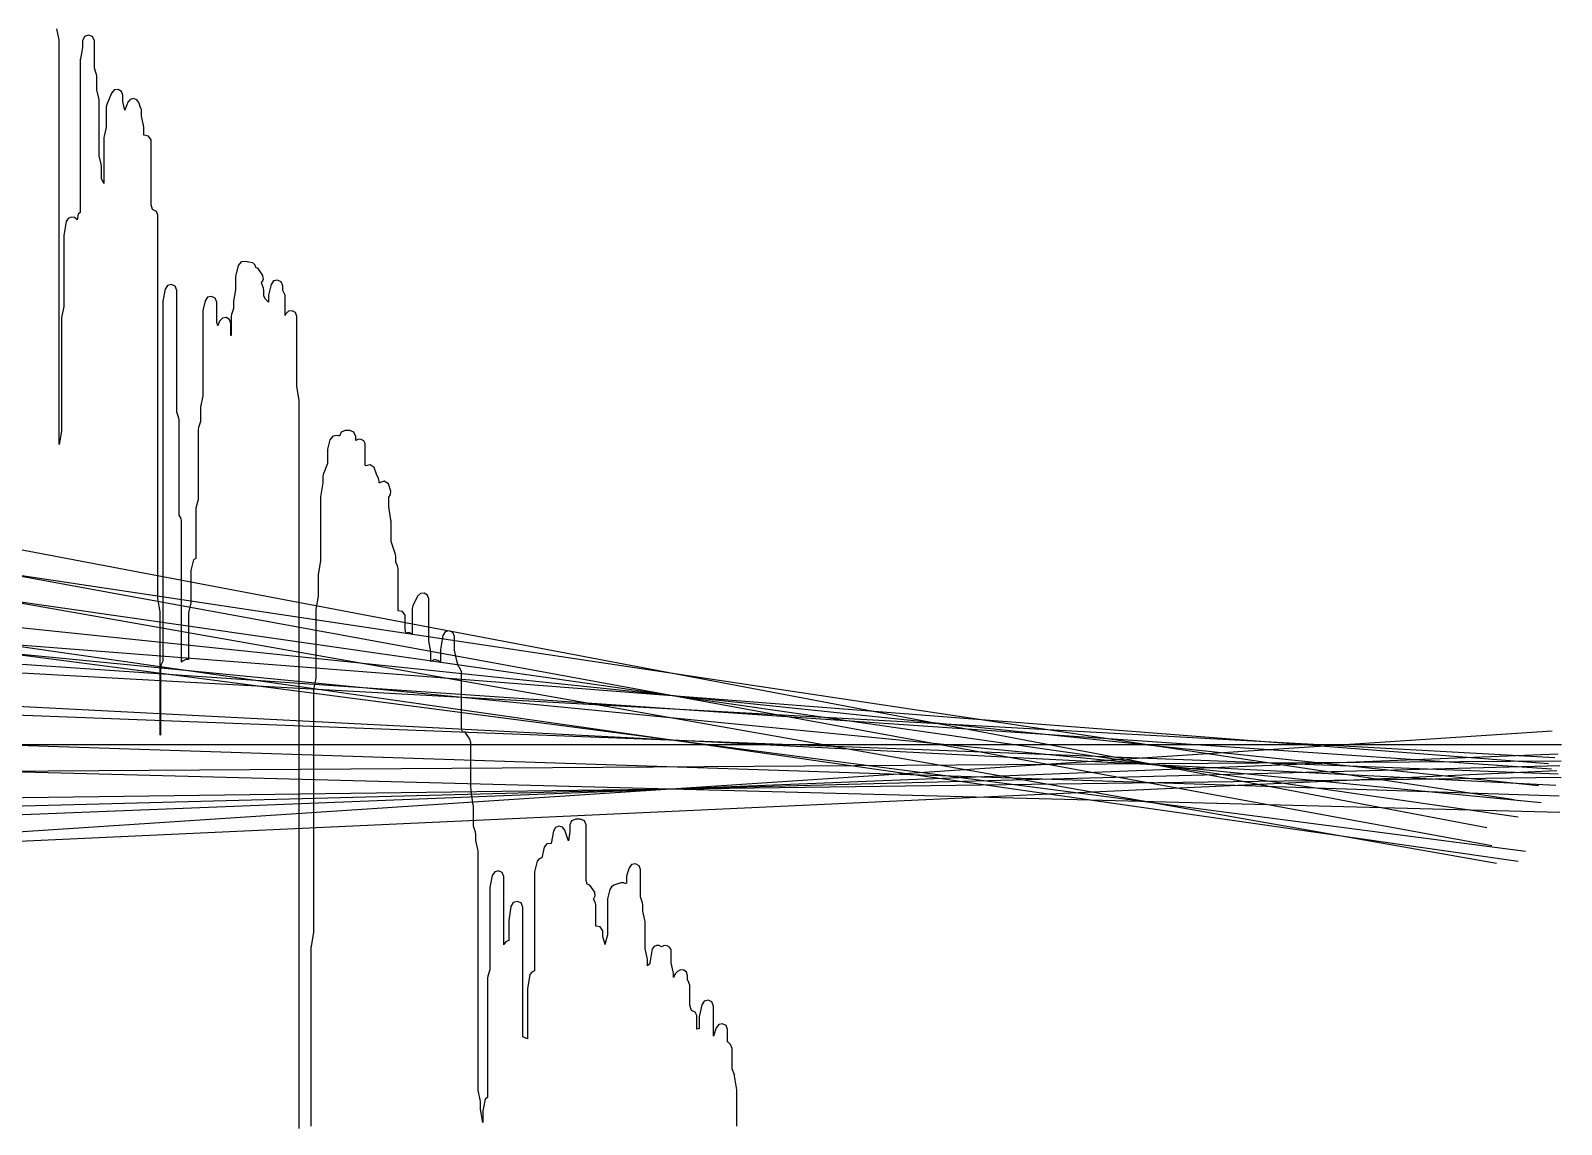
# Model space of a CAD drawing. Extents: x -85 to 1067, y -372 to 325.
# Drawn here: x 328.4 to 512, y -1.8 to 129.3 of the extents above; entities that cross this region are included whole.
import ezdxf

# ---------------------------------------------------------------- set-up
doc = ezdxf.new("R2010")
doc.units = 0

msp = doc.modelspace()

# ---------------------------------------------------------------- linework, layer by layer
at = {"layer": 'Layer 1'}
for p, q in [((0, 129.045), (503.049, 33.7311)), ((331.837889, 128.179244), (331.565714, 129.507334)), ((334.872186, 128.567694), (334.65148, 128.038)), ((335.35774, 128.744259), (334.872186, 128.567694)), ((335.843294, 128.567694), (335.35774, 128.744259)), ((336.064, 128.038), (335.843294, 128.567694)), ((331.852, 128.038), (331.837889, 128.179244)), ((331.852, 126.904), (331.852, 128.038)), ((331.852, 125.485), (331.852, 126.904)), ((334.652, 127.256), (334.383268, 125.90379)), ((334.65148, 128.038), (334.652, 127.256)), ((336.064, 127.187), (336.064, 128.038)), ((336.064, 126.337), (336.064, 127.187)), ((331.852, 124.088), (331.852, 125.485)), ((334.369157, 125.767714), (334.369, 124.654)), ((334.383268, 125.90379), (334.369157, 125.767714)), ((336.063859, 124.770081), (336.064, 125.485)), ((336.064, 125.485), (336.064, 126.337)), ((0, 123.711), (503.645, 31.5975)), ((331.852, 122.382), (331.852, 124.088)), ((334.369, 124.654), (334.369, 123.802)), ((334.369, 123.802), (334.369, 122.953)), ((336.311847, 124.025938), (336.063859, 124.770081)), ((336.348, 123.802), (336.311847, 124.025938)), ((336.348, 122.953), (336.348, 123.802)), ((331.852, 120.703), (331.852, 122.382)), ((334.369, 122.953), (334.369, 122.1)), ((334.369, 122.1), (334.369, 120.989)), ((336.348056, 122.189623), (336.348, 122.953)), ((336.61168, 121.162973), (336.348056, 122.189623)), ((338.1136, 121.796275), (337.545177, 120.402725)), ((338.449201, 122.162713), (338.1136, 121.796275)), ((338.900673, 122.218485), (338.449201, 122.162713)), ((339.297959, 121.996834), (338.900673, 122.218485)), ((339.471, 121.531), (339.297959, 121.996834)), ((339.471187, 120.783973), (339.471, 121.531)), ((331.852, 118.717), (331.852, 120.703)), ((334.369, 120.989), (334.369, 119.852)), ((334.369, 119.852), (334.369, 118.999)), ((336.632, 120.989), (336.61168, 121.162973)), ((336.632, 120.136), (336.632, 120.989)), ((336.632, 119.284), (336.632, 120.136)), ((337.493164, 120.135732), (337.493, 119.284)), ((337.545177, 120.402725), (337.493164, 120.135732)), ((339.705431, 119.757323), (339.471187, 120.783973)), ((340.075734, 120.680618), (339.705431, 119.757323)), ((340.356192, 121.020016), (340.075734, 120.680618)), ((340.751327, 121.124513), (340.356192, 121.020016)), ((341.139839, 120.997582), (340.751327, 121.124513)), ((341.400424, 120.642696), (341.139839, 120.997582)), ((341.636333, 119.934728), (341.400424, 120.642696)), ((341.721, 119.852), (341.636333, 119.934728)), ((341.720714, 119.068293), (341.721, 119.566)), ((341.721, 119.566), (341.721, 119.852)), ((0, 118.378), (504.223, 29.4752)), ((331.852, 117.034), (331.852, 118.717)), ((334.369, 118.999), (334.369, 117.864)), ((334.369, 117.864), (334.369, 116.753)), ((336.632, 118.433), (336.632, 119.284)), ((336.632, 117.58), (336.632, 118.433)), ((336.632, 116.753), (336.632, 117.58)), ((337.493, 117.668), (337.229376, 116.64308)), ((337.493, 119.284), (337.493, 118.433)), ((337.493, 118.433), (337.493, 117.668)), ((341.992889, 117.717803), (341.720714, 119.068293)), ((342.007, 117.58), (341.992889, 117.717803)), ((342.007, 116.753), (342.007, 117.58)), ((331.852, 114.764), (331.852, 117.034)), ((334.369, 116.753), (334.369, 115.615)), ((336.632, 115.9), (336.632, 116.753)), ((336.632, 115.048), (336.632, 115.9)), ((337.207363, 116.467377), (337.207, 115.614)), ((337.229376, 116.64308), (337.207363, 116.467377)), ((342.007101, 116.723881), (342.007, 116.753)), ((342.546226, 116.632272), (342.007101, 116.723881)), ((342.858, 116.183), (342.546226, 116.632272)), ((342.858, 115.334), (342.858, 116.183)), ((331.852, 112.798), (331.852, 114.764)), ((334.369, 115.615), (334.369, 114.481)), ((334.369, 114.481), (334.369, 113.628)), ((336.632919, 114.284614), (336.632, 115.048)), ((336.892987, 113.256254), (336.632919, 114.284614)), ((337.207, 115.614), (337.207, 114.764)), ((337.207, 114.764), (337.207, 113.914)), ((337.207, 113.914), (337.207, 113.084)), ((342.858, 114.481), (342.858, 115.334)), ((342.858, 113.628), (342.858, 114.481)), ((0, 113.045), (506.334, 37.0952)), ((331.852, 110.53), (331.852, 112.798)), ((334.369, 113.628), (334.369, 112.516)), ((334.369, 112.516), (334.369, 111.665)), ((336.915, 113.084), (336.892987, 113.256254)), ((336.914195, 111.545948), (336.915, 112.231)), ((336.915, 112.231), (336.915, 113.084)), ((337.207, 113.084), (337.207, 112.231)), ((337.207, 112.231), (337.207, 111.379)), ((342.858, 112.798), (342.858, 113.628)), ((342.858, 111.949), (342.858, 112.798)), ((331.852, 108.28), (331.852, 110.53)), ((334.369, 111.665), (334.369, 110.53)), ((334.369, 110.53), (334.369, 109.699)), ((337.207, 110.962), (336.914195, 111.545948)), ((337.207, 111.379), (337.207, 110.962)), ((342.858, 111.096), (342.858, 111.949)), ((342.858, 109.959), (342.858, 111.096)), ((334.369, 109.699), (334.369, 108.847)), ((334.369, 108.847), (334.369, 107.996)), ((342.857425, 108.393128), (342.858, 109.132)), ((343.045187, 107.829852), (342.857425, 108.393128)), ((342.858, 109.132), (342.858, 109.959)), ((0, 107.711), (506.814, 35.0237)), ((331.852, 105.748), (331.852, 108.28)), ((332.926331, 106.758415), (332.698163, 106.409351)), ((333.284354, 106.911531), (332.926331, 106.758415)), ((333.669667, 106.855329), (333.284354, 106.911531)), ((333.979703, 106.576435), (333.669667, 106.855329)), ((334.124426, 107.28613), (333.979703, 106.576435)), ((334.369, 107.467), (334.124426, 107.28613)), ((334.369, 107.996), (334.369, 107.467)), ((343.495493, 107.609674), (343.045187, 107.829852)), ((343.686, 107.146), (343.495493, 107.609674)), ((343.686, 106.294), (343.686, 107.146)), ((331.852, 103.191), (331.852, 105.748)), ((332.415687, 104.728131), (332.405245, 104.611)), ((332.698163, 106.409351), (332.415687, 104.728131)), ((343.686, 105.181), (343.686, 106.294)), ((343.686, 103.761), (343.686, 105.181)), ((331.852, 100.659), (331.852, 103.191)), ((332.405245, 104.611), (332.405, 103.762)), ((332.405, 103.762), (332.405, 102.909)), ((332.405, 102.909), (332.405, 102.058)), ((343.686, 102.34), (343.686, 103.761)), ((0, 102.378), (506.814, 29.6897)), ((332.405, 102.058), (332.405, 101.228)), ((332.405, 101.228), (332.405, 100.379)), ((343.686, 101.512), (343.686, 102.34)), ((343.686, 100.659), (343.686, 101.512)), ((353.303194, 101.115798), (353.017275, 99.978918)), ((353.648369, 101.562974), (353.303194, 101.115798)), ((354.210989, 101.613623), (353.648369, 101.562974)), ((354.545168, 101.503379), (354.210989, 101.613623)), ((355.055087, 101.444818), (354.545168, 101.503379)), ((355.339256, 101.158873), (355.055087, 101.444818)), ((355.442634, 100.866039), (355.339256, 101.158873)), ((331.852, 98.1289), (331.852, 100.659)), ((332.405, 100.379), (332.405, 99.5259)), ((332.405, 99.5259), (332.405, 98.6732)), ((343.686, 99.8082), (343.686, 100.659)), ((343.686, 98.9556), (343.686, 99.8082)), ((353.017275, 99.978918), (352.996955, 99.808383)), ((352.996955, 99.808383), (352.997, 98.9557)), ((355.713116, 100.769578), (355.442634, 100.866039)), ((356.279761, 99.916912), (355.713116, 100.769578)), ((356.090334, 99.028074), (356.347195, 99.437938)), ((356.347195, 99.437938), (356.279761, 99.916912)), ((357.561319, 99.280343), (357.25789, 98.848903)), ((358.030859, 99.377592), (357.561319, 99.280343)), ((358.461442, 99.16657), (358.030859, 99.377592)), ((358.648, 98.6732), (358.461442, 99.16657)), ((331.852, 95.5726), (331.852, 98.1289)), ((332.405, 98.6732), (332.405, 97.8429)), ((332.405, 97.8429), (332.405, 96.9937)), ((343.686, 97.8428), (343.686, 98.9556)), ((343.686, 96.9936), (343.686, 97.8428)), ((344.562, 98.266503), (344.279524, 96.847113)), ((344.851305, 98.715102), (344.562, 98.266503)), ((345.322645, 98.827653), (344.851305, 98.715102)), ((345.762912, 98.625178), (345.322645, 98.827653)), ((345.959, 98.1287), (345.762912, 98.625178)), ((345.959, 97.276), (345.959, 98.1287)), ((349.641327, 97.305212), (349.34453, 96.866049)), ((350.111548, 97.40985), (349.641327, 97.305212)), ((350.546626, 97.203401), (350.111548, 97.40985)), ((352.997, 98.1926), (352.748899, 96.83523)), ((352.997, 98.9557), (352.997, 98.1926)), ((356.346958, 98.394175), (356.090334, 99.028074)), ((356.399, 98.1289), (356.346958, 98.394175)), ((356.399014, 97.443289), (356.399, 98.1289)), ((356.576447, 97.088446), (356.399014, 97.443289)), ((356.973721, 97.736133), (356.951708, 97.560433)), ((356.951708, 97.560433), (356.952, 96.7181)), ((357.25789, 98.848903), (356.973721, 97.736133)), ((358.648189, 98.135804), (358.648, 98.6732)), ((358.722272, 98.060044), (358.648189, 98.135804)), ((358.929, 97.5605), (358.722272, 98.060044)), ((358.929, 96.7095), (358.929, 97.5605)), ((0, 97.0448), (507.709, 30.9089)), ((331.852, 93.0404), (331.852, 95.5726)), ((332.405, 96.2117), (332.134575, 94.86122)), ((332.405, 96.9937), (332.405, 96.2117)), ((343.686, 95.8567), (343.686, 96.9936)), ((343.686, 95.004), (343.686, 95.8567)), ((344.265413, 96.70931), (344.265, 95.5724)), ((344.265, 95.5724), (344.265, 94.4373)), ((344.279524, 96.847113), (344.265413, 96.70931)), ((345.959, 96.1409), (345.959, 97.276)), ((345.959, 95.2899), (345.959, 96.1409)), ((349.067501, 95.57241), (349.067, 94.7215)), ((349.086128, 95.729159), (349.067501, 95.57241)), ((349.34453, 96.866049), (349.086128, 95.729159)), ((350.738, 96.7093), (350.546626, 97.203401)), ((350.738, 95.8567), (350.738, 96.7093)), ((350.738, 95.004), (350.738, 95.8567)), ((352.736, 95.9722), (352.487927, 95.228054)), ((352.736481, 96.70948), (352.736, 95.9722)), ((352.748899, 96.83523), (352.736481, 96.70948)), ((356.952, 96.7181), (356.576447, 97.088446)), ((358.929, 95.8569), (358.929, 96.7095)), ((358.929, 95.1231), (358.929, 95.8569)), ((359.328644, 95.637749), (358.9926, 95.27109)), ((359.78056, 95.693112), (359.328644, 95.637749)), ((360.177847, 95.470716), (359.78056, 95.693112)), ((360.35, 95.0041), (360.177847, 95.470716)), ((332.134575, 94.86122), (332.120464, 94.721687)), ((332.120464, 94.721687), (332.121, 93.8931)), ((332.121, 93.8931), (332.121, 93.0404)), ((343.686, 93.893), (343.686, 95.004)), ((343.686, 93.0403), (343.686, 93.893)), ((344.265, 94.4373), (344.265, 93.0403)), ((345.959, 94.1772), (345.959, 95.2899)), ((345.959, 93.0403), (345.959, 94.1772)), ((349.067, 94.7215), (349.067, 93.8929)), ((349.067, 93.8929), (349.067, 93.0403)), ((350.737677, 94.292612), (350.738, 95.004)), ((350.868656, 93.905031), (350.737677, 94.292612)), ((351.08227, 94.439026), (350.868656, 93.905031)), ((351.416625, 94.811528), (351.08227, 94.439026)), ((351.870849, 94.869755), (351.416625, 94.811528)), ((352.270966, 94.647161), (351.870849, 94.869755)), ((352.443, 94.1772), (352.270966, 94.647161)), ((352.443, 93.3245), (352.443, 94.1772)), ((352.487927, 95.228054), (352.451774, 95.004128)), ((352.451774, 95.004128), (352.452, 94.1773)), ((352.452, 94.1773), (352.452, 93.3247)), ((358.9291, 95.119509), (358.929, 95.1231)), ((358.9926, 95.27109), (358.9291, 95.119509)), ((360.35, 94.1773), (360.35, 95.0041)), ((360.35, 93.3246), (360.35, 94.1773)), ((331.852, 90.2241), (331.852, 93.0404)), ((332.121, 93.0404), (332.121, 92.1878)), ((332.121, 92.1878), (332.121, 91.3385)), ((343.686, 91.9051), (343.686, 93.0403)), ((343.686, 90.7683), (343.686, 91.9051)), ((344.265, 93.0403), (344.265, 92.1876)), ((344.265, 92.1876), (344.265, 91.3384)), ((345.959, 91.6209), (345.959, 93.0403)), ((349.067, 93.0403), (349.067, 92.1876)), ((349.067, 92.1876), (349.067, 91.3384)), ((352.443251, 92.730244), (352.443, 93.3245)), ((352.452, 92.7373), (352.443251, 92.730244)), ((352.452, 93.3247), (352.452, 92.7373)), ((360.35, 92.4737), (360.35, 93.3246)), ((360.35, 91.621), (360.35, 92.4737)), ((0, 91.7117), (509.255, 38.7744)), ((331.852, 87.3853), (331.852, 90.2241)), ((332.121, 91.3385), (332.121, 90.5083)), ((332.121, 90.5083), (332.121, 89.6556)), ((343.686, 89.6555), (343.686, 90.7683)), ((344.265, 91.3384), (344.265, 90.5081)), ((344.265, 90.5081), (344.265, 89.6555)), ((345.959, 90.2239), (345.959, 91.6209)), ((345.959, 88.8045), (345.959, 90.2239)), ((349.067, 91.3384), (349.067, 90.5081)), ((349.067, 90.5081), (349.067, 89.6555)), ((360.35, 90.7683), (360.35, 91.621)), ((360.35, 89.9415), (360.35, 90.7683)), ((332.121, 89.6556), (332.121, 88.8047)), ((332.121, 88.8047), (332.121, 87.9554)), ((343.686, 88.5221), (343.686, 89.6555)), ((343.686, 87.3852), (343.686, 88.5221)), ((344.265, 89.6555), (344.265, 88.8045)), ((344.265, 88.8045), (344.265, 87.9553)), ((345.959, 87.3851), (345.959, 88.8045)), ((349.067, 89.6555), (349.067, 88.8045)), ((349.067, 88.8045), (349.067, 87.9553)), ((360.35, 89.0889), (360.35, 89.9415)), ((360.35, 88.2362), (360.35, 89.0889)), ((360.35, 87.3852), (360.35, 88.2362)), ((0, 86.3782), (509.589, 36.7594)), ((331.852, 84.5706), (331.852, 87.3853)), ((332.121, 87.9554), (332.121, 87.1028)), ((332.121, 87.1028), (332.121, 86.2725)), ((343.686, 86.2724), (343.686, 87.3852)), ((344.265, 87.9553), (344.265, 86.8167)), ((344.265, 86.8167), (344.265, 85.9899)), ((345.959, 86.5566), (345.959, 87.3851)), ((345.959, 85.7056), (345.959, 86.5566)), ((349.067, 87.9553), (349.067, 87.1026)), ((349.067, 87.1026), (349.067, 86.2724)), ((360.349411, 86.615282), (360.35, 87.3852)), ((360.623251, 84.968512), (360.349411, 86.615282)), ((331.852, 82.0367), (331.852, 84.5706)), ((332.121, 86.2725), (332.121, 85.4198)), ((332.121, 85.4198), (332.121, 84.5706)), ((332.121, 84.5706), (332.121, 83.718)), ((343.686, 85.1372), (343.686, 86.2724)), ((343.686, 84.0003), (343.686, 85.1372)), ((344.265, 85.9899), (344.265, 84.853)), ((344.265, 84.853), (344.265, 84.0003)), ((345.959, 84.2862), (345.959, 85.7056)), ((349.067, 85.4886), (348.798268, 84.13812)), ((349.067, 86.2724), (349.067, 85.4886)), ((360.632, 84.8531), (360.623251, 84.968512)), ((360.632, 82.0367), (360.632, 84.8531)), ((332.121, 83.718), (332.121, 82.867)), ((332.121, 82.867), (332.121, 82.0367)), ((343.686, 82.8669), (343.686, 84.0003)), ((343.686, 81.7541), (343.686, 82.8669)), ((344.265, 84.0003), (344.265, 82.8669)), ((344.265, 82.8669), (344.265, 81.7541)), ((345.958746, 83.550757), (345.959, 84.2862)), ((346.205069, 82.835894), (345.958746, 83.550757)), ((346.243, 82.6068), (346.205069, 82.835894)), ((348.798268, 84.13812), (348.784157, 84.000314)), ((348.784157, 84.000314), (348.785, 83.1476)), ((348.785, 83.1476), (348.785, 82.4362)), ((0, 81.0448), (510.463, 41.4169)), ((331.852296, 79.6424), (331.852, 82.0367)), ((332.121, 81.2461), (331.852296, 79.6424)), ((332.121, 82.0367), (332.121, 81.2461)), ((343.686, 80.6172), (343.686, 81.7541)), ((344.265, 81.7541), (344.265, 80.6172)), ((346.243, 81.7541), (346.243, 82.6068)), ((346.243, 80.3347), (346.243, 81.7541)), ((348.50083, 81.468122), (348.5, 80.6172)), ((348.536983, 81.692057), (348.50083, 81.468122)), ((348.785, 82.4362), (348.536983, 81.692057)), ((360.632, 78.9378), (360.632, 82.0367)), ((365.657832, 81.120564), (365.451591, 80.646394)), ((366.132, 81.3268), (365.657832, 81.120564)), ((366.698768, 81.326816), (366.132, 81.3268)), ((367.197955, 81.12075), (366.698768, 81.326816)), ((367.405, 80.6223), (367.197955, 81.12075)), ((343.686, 79.4821), (343.686, 80.6172)), ((343.686, 78.3693), (343.686, 79.4821)), ((344.265, 80.6172), (344.265, 79.482)), ((344.265, 79.482), (344.265, 78.3693)), ((346.243, 79.482), (346.243, 80.3347)), ((346.243, 78.6518), (346.243, 79.482)), ((348.5, 80.6172), (348.5, 79.7645)), ((348.5, 79.7645), (348.5, 78.9377)), ((364.026991, 79.116781), (364.004978, 78.9428)), ((364.004978, 78.9428), (364.005, 78.0901)), ((364.311245, 80.229541), (364.026991, 79.116781)), ((364.657411, 80.674514), (364.311245, 80.229541)), ((365.219012, 80.723918), (364.657411, 80.674514)), ((365.451591, 80.646394), (365.219012, 80.723918)), ((367.40485, 80.139949), (367.405, 80.6223)), ((367.732873, 80.29287), (367.40485, 80.139949)), ((368.074627, 80.268019), (367.732873, 80.29287)), ((368.365279, 80.086545), (368.074627, 80.268019)), ((368.54, 79.7696), (368.365279, 80.086545)), ((368.54, 78.9428), (368.54, 79.7696)), ((368.54, 78.0901), (368.54, 78.9428)), ((343.686, 77.2324), (343.686, 78.3693)), ((343.686, 76.099), (343.686, 77.2324)), ((344.265, 78.3693), (344.265, 77.2324)), ((344.265, 77.2324), (344.265, 76.0989)), ((346.243, 77.2324), (346.243, 78.6518)), ((346.243, 76.3814), (346.243, 77.2324)), ((348.5, 78.9377), (348.5, 78.085)), ((348.5, 78.085), (348.5, 77.2324)), ((348.5, 77.2324), (348.5, 76.3814)), ((360.632, 75.2464), (360.632, 78.9378)), ((364.005, 77.3684), (363.507132, 76.07131)), ((364.005, 78.0901), (364.005, 77.3684)), ((368.540748, 77.308022), (368.54, 78.0901)), ((368.580457, 77.109959), (368.540748, 77.308022)), ((369.148967, 77.236751), (368.580457, 77.109959)), ((369.619117, 76.892902), (369.148967, 77.236751)), ((0, 75.7116), (510.805, 40.7612)), ((343.686, 74.9862), (343.686, 76.099)), ((344.265, 76.0989), (344.265, 74.9862)), ((346.243, 74.9862), (346.243, 76.3814)), ((348.5, 76.3814), (348.5, 75.5305)), ((348.5, 75.5305), (348.5, 74.7002)), ((363.507132, 76.07131), (363.458618, 75.8181)), ((363.458618, 75.8181), (363.459, 75.0498)), ((369.884406, 76.088456), (369.619117, 76.892902)), ((370.147917, 75.568264), (369.884406, 76.088456)), ((370.222, 75.2513), (370.147917, 75.568264)), ((343.686, 73.8493), (343.686, 74.9862)), ((343.686, 72.7142), (343.686, 73.8493)), ((344.265, 74.9862), (344.265, 73.8493)), ((344.265, 73.8493), (344.265, 72.7141)), ((346.243, 73.5668), (346.243, 74.9862)), ((346.243, 72.4299), (346.243, 73.5668)), ((348.5, 74.7002), (348.5, 73.8493)), ((348.5, 73.8493), (348.5, 73.0845)), ((360.632, 71.5774), (360.632, 75.2464)), ((363.459, 75.0498), (363.186853, 73.40131)), ((370.22156, 75.053198), (370.222, 75.2513)), ((370.239058, 75.049811), (370.22156, 75.053198)), ((370.808371, 75.244445), (370.239058, 75.049811)), ((371.320848, 74.929218), (370.808371, 75.244445)), ((371.605017, 74.07829), (371.320848, 74.929218)), ((371.357, 73.3617), (371.585445, 73.683853)), ((371.585445, 73.683853), (371.605017, 74.07829)), ((343.686, 71.5773), (343.686, 72.7142)), ((344.265, 72.7141), (344.265, 71.5772)), ((346.243081, 71.201749), (346.243, 72.4299)), ((348.236489, 72.03376), (348.216169, 71.861492)), ((348.216169, 71.861492), (348.217, 71.0346)), ((348.5, 73.0845), (348.236489, 72.03376)), ((363.178104, 73.285909), (363.178, 72.435)), ((363.178, 72.435), (363.178, 71.5823)), ((363.186853, 73.40131), (363.178104, 73.285909)), ((371.35669, 72.210984), (371.357, 73.0017)), ((371.630558, 70.588344), (371.35669, 72.210984)), ((371.357, 73.0017), (371.357, 73.3617)), ((0, 70.3782), (511.22, 42.1267)), ((343.686, 70.4645), (343.686, 71.5773)), ((343.686, 69.3311), (343.686, 70.4645)), ((344.265, 71.5772), (344.265, 70.4645)), ((344.265, 70.4645), (344.265, 69.331)), ((346.454917, 70.781464), (346.243081, 71.201749)), ((346.529, 70.4645), (346.454917, 70.781464)), ((346.529, 69.6135), (346.529, 70.4645)), ((348.217, 71.0346), (348.217, 70.182)), ((348.217, 70.182), (348.217, 69.0451)), ((360.632, 67.6258), (360.632, 71.5774)), ((363.178, 71.5823), (363.178, 70.7555)), ((363.178, 70.7555), (363.178, 69.9028)), ((363.178, 69.9028), (363.178, 69.0501)), ((371.641, 70.4695), (371.630558, 70.588344)), ((371.641, 69.6186), (371.641, 70.4695)), ((343.686, 68.4784), (343.686, 69.3311)), ((343.686, 67.3656), (343.686, 68.4784)), ((344.265, 69.331), (344.265, 68.1941)), ((344.265, 68.1941), (344.265, 67.0814)), ((346.529, 68.4784), (346.529, 69.6135)), ((346.529, 67.3656), (346.529, 68.4784)), ((348.217, 69.0451), (348.217, 67.9116)), ((363.178, 69.0501), (363.178, 68.1992)), ((363.178, 68.1992), (363.178, 67.3707)), ((371.641, 68.7676), (371.641, 69.6186)), ((371.641355, 68.032145), (371.641, 68.7676)), ((372.171819, 66.459465), (371.641355, 68.032145)), ((343.686, 66.5147), (343.686, 67.3656)), ((343.686, 65.3795), (343.686, 66.5147)), ((344.265, 67.0814), (344.265, 65.9462)), ((346.529, 66.2287), (346.529, 67.3656)), ((346.529, 65.0953), (346.529, 66.2287)), ((348.217, 67.9116), (348.217, 66.7989)), ((348.217, 66.7989), (348.217, 66.0116)), ((360.632, 63.4159), (360.632, 67.6258)), ((363.178, 67.3707), (363.178, 66.5197)), ((363.178, 66.5197), (363.178, 65.7256)), ((372.208, 66.2338), (372.171819, 66.459465)), ((372.207997, 65.551649), (372.208, 66.2338)), ((0, 65.0448), (511.327, 38.8055)), ((343.686, 64.5268), (343.686, 65.3795)), ((343.686, 63.6759), (343.686, 64.5268)), ((344.265, 65.9462), (344.265, 64.8093)), ((344.265, 64.8093), (344.265, 63.9566)), ((346.529, 63.9566), (346.529, 65.0953)), ((347.648887, 64.526775), (347.648, 63.4158)), ((347.6709, 64.699015), (347.648887, 64.526775)), ((347.955154, 65.834195), (347.6709, 64.699015)), ((348.217, 66.0116), (347.955154, 65.834195)), ((363.178, 65.7256), (362.90241, 64.07883)), ((372.419917, 65.129614), (372.207997, 65.551649)), ((372.494, 64.8144), (372.419917, 65.129614)), ((372.494, 63.9617), (372.494, 64.8144)), ((343.686, 62.8456), (343.686, 63.6759)), ((343.686, 61.9964), (343.686, 62.8456)), ((344.265, 63.9566), (344.265, 62.8456)), ((344.265, 62.8456), (344.265, 61.7104)), ((346.529, 62.8456), (346.529, 63.9566)), ((346.529, 61.4262), (346.529, 62.8456)), ((347.648, 63.4158), (347.648, 62.5631)), ((347.648, 62.5631), (347.648, 61.4262)), ((360.632, 58.8942), (360.632, 63.4159)), ((362.90241, 64.07883), (362.891968, 63.961708)), ((362.891968, 63.961708), (362.892, 63.1349)), ((362.892, 63.1349), (362.892, 62.2822)), ((372.494, 63.1349), (372.494, 63.9617)), ((372.494, 62.2822), (372.494, 63.1349)), ((343.686718, 61.202284), (343.686, 61.9964)), ((343.960558, 59.579644), (343.686718, 61.202284)), ((344.265, 61.7104), (344.265, 60.8578)), ((344.265, 60.8578), (344.265, 59.7467)), ((346.529, 60.291), (346.529, 61.4262)), ((347.648, 60.6614), (347.386239, 59.63648)), ((347.648, 61.4262), (347.648, 60.6614)), ((362.892, 61.4899), (362.619825, 59.86899)), ((362.892, 62.2822), (362.892, 61.4899)), ((372.494, 61.4313), (372.494, 62.2822)), ((372.494, 60.5786), (372.494, 61.4313)), ((374.82634, 61.464014), (374.259582, 60.325394)), ((375.175686, 61.800183), (374.82634, 61.464014)), ((375.619552, 61.835044), (375.175686, 61.800183)), ((376.000978, 61.605587), (375.619552, 61.835044)), ((376.163, 61.1488), (376.000978, 61.605587)), ((376.163, 60.2961), (376.163, 61.1488)), ((0, 59.7116), (511.626, 40.1883)), ((343.971, 59.4608), (343.960558, 59.579644)), ((343.971, 58.3274), (343.971, 59.4608)), ((344.265, 59.7467), (344.265, 58.8941)), ((344.265, 58.8941), (344.265, 57.7589)), ((346.529, 59.1783), (346.529, 60.291)), ((346.529, 58.0414), (346.529, 59.1783)), ((347.386239, 59.63648), (347.364226, 59.460797)), ((347.364226, 59.460797), (347.365, 58.3273)), ((360.632, 54.09), (360.632, 58.8942)), ((362.609383, 59.75184), (362.609, 58.6166)), ((362.619825, 59.86899), (362.609383, 59.75184)), ((372.493731, 59.736258), (372.494, 59.7518)), ((373.023324, 59.631642), (372.493731, 59.736258)), ((372.494, 59.7518), (372.494, 60.5786)), ((373.324, 59.1833), (373.023324, 59.631642)), ((373.324, 58.3324), (373.324, 59.1833)), ((374.259582, 60.325394), (374.183749, 60.011902)), ((374.183749, 60.011902), (374.184, 59.1833)), ((374.184, 59.1833), (374.184, 58.3324)), ((376.163, 59.4658), (376.163, 60.2961)), ((376.163, 58.6166), (376.163, 59.4658)), ((343.971, 57.1888), (343.971, 58.3274)), ((343.971, 56.0553), (343.971, 57.1888)), ((344.265, 57.7589), (344.265, 56.908)), ((346.529, 56.908), (346.529, 58.0414)), ((347.365, 58.3273), (347.365, 57.4747)), ((347.365, 57.4747), (347.365, 56.3395)), ((362.609, 58.6166), (362.609, 57.1938)), ((362.609, 57.1938), (362.609, 56.0604)), ((373.324465, 57.548591), (373.324, 58.3324)), ((373.424287, 57.043893), (373.324465, 57.548591)), ((373.819923, 57.102764), (373.424287, 57.043893)), ((374.184, 56.9371), (373.819923, 57.102764)), ((374.184, 58.3324), (374.184, 57.4797)), ((374.184, 57.4797), (374.184, 56.9371)), ((376.163, 57.7639), (376.163, 58.6166)), ((376.163, 56.913), (376.163, 57.7639)), ((376.163481, 56.124021), (376.163, 56.913)), ((378.145031, 57.204747), (377.86364, 56.745844)), ((378.61804, 57.325528), (378.145031, 57.204747)), ((379.063939, 57.126756), (378.61804, 57.325528)), ((379.264, 56.627), (379.063939, 57.126756)), ((343.971, 54.9426), (343.971, 56.0553)), ((344.265, 56.908), (344.265, 56.0553)), ((344.265, 56.0553), (344.265, 55.2285)), ((344.265, 55.2285), (344.265, 54.3758)), ((346.529, 55.7952), (346.529, 56.908)), ((346.529, 54.6583), (346.529, 55.7952)), ((347.365, 56.3395), (347.365, 55.2285)), ((347.365, 55.2285), (347.365, 53.8659)), ((362.609, 56.0604), (362.609, 54.6634)), ((376.411582, 54.792501), (376.163481, 56.124021)), ((377.86364, 56.745844), (377.579414, 55.066374)), ((379.264, 55.8002), (379.264, 56.627)), ((379.264424, 55.016471), (379.264, 55.8002)), ((0, 54.3782), (511.722, 37.5439)), ((343.971, 53.8057), (343.971, 54.9426)), ((343.971, 52.9565), (343.971, 53.8057)), ((344.054829, 53.27333), (343.978996, 52.956395)), ((344.265, 53.6902), (344.054829, 53.27333)), ((344.265, 54.3758), (344.265, 53.6902)), ((346.52951, 53.547243), (346.529, 54.6583)), ((346.718966, 53.736699), (346.52951, 53.547243)), ((347.025981, 53.881278), (346.718966, 53.736699)), ((347.365, 53.8659), (347.025981, 53.881278)), ((360.632, 49.2875), (360.632, 54.09)), ((362.609, 54.6634), (362.609, 53.244)), ((362.609, 53.244), (362.609, 52.3913)), ((376.424, 54.6633), (376.411582, 54.792501)), ((376.871905, 53.873787), (376.423433, 53.653858)), ((376.423433, 53.653858), (376.424, 53.8107)), ((376.424, 53.8107), (376.424, 54.6633)), ((377.353608, 53.741714), (376.871905, 53.873787)), ((377.569, 53.5281), (377.353608, 53.741714)), ((377.579414, 55.066374), (377.56869, 54.947502)), ((377.56869, 54.947502), (377.569, 54.0949)), ((377.569, 54.0949), (377.569, 53.5281)), ((379.52627, 53.709051), (379.264424, 55.016471)), ((379.74852, 53.040693), (379.52627, 53.709051)), ((343.971, 51.8437), (343.971, 52.9565)), ((343.971, 50.991), (343.971, 51.8437)), ((343.978996, 52.956395), (343.979, 51.5594)), ((343.979, 51.5594), (343.979, 50.14)), ((362.609, 51.6351), (362.338603, 50.28289)), ((362.609, 52.3913), (362.609, 51.6351)), ((379.908681, 52.866703), (379.74852, 53.040693)), ((380.093, 52.3913), (379.908681, 52.866703)), ((380.093, 51.5644), (380.093, 52.3913)), ((380.093, 50.7118), (380.093, 51.5644)), ((343.971, 50.1401), (343.971, 50.991)), ((343.971, 49.2874), (343.971, 50.1401)), ((343.979, 50.14), (343.979, 49.2874)), ((362.338603, 50.28289), (362.324492, 50.145081)), ((362.324492, 50.145081), (362.325, 49.2924)), ((380.093, 49.8591), (380.093, 50.7118)), ((380.093, 49.0082), (380.093, 49.8591)), ((0, 49.0448), (511.824, 35.5769)), ((343.971, 48.1746), (343.971, 49.2874)), ((343.971, 47.0377), (343.971, 48.1746)), ((343.979, 49.2874), (343.979, 48.1746)), ((343.979, 48.1746), (343.979, 47.3219)), ((360.632, 44.2232), (360.632, 49.2875)), ((362.325, 49.2924), (362.325, 48.4398)), ((362.325, 48.4398), (362.325, 47.6129)), ((380.093, 48.1796), (380.093, 49.0082)), ((380.093, 47.3269), (380.093, 48.1796)), ((343.970251, 44.856987), (343.971, 45.9026)), ((343.971, 45.9026), (343.971, 47.0377)), ((343.979, 47.3219), (343.979, 46.1885)), ((343.979, 46.1885), (343.979, 44.8225)), ((362.325, 47.6129), (362.325, 46.7603)), ((362.325, 46.7603), (362.325, 45.9076)), ((362.325, 45.9076), (362.325, 45.0567)), ((380.093, 46.476), (380.093, 47.3269)), ((380.093069, 45.711231), (380.093, 46.476)), ((0, 11.7122), (510.895, 45.3231)), ((343.979, 44.8225), (343.970251, 44.856987)), ((360.632, 38.8505), (360.632, 44.2232)), ((362.325, 45.0567), (362.325, 44.2281)), ((362.325, 44.2281), (362.325, 43.3772)), ((380.213634, 45.230635), (380.093069, 45.711231)), ((380.539262, 45.172074), (380.213634, 45.230635)), ((381.107657, 44.341805), (380.539262, 45.172074)), ((381.23, 43.9439), (381.107657, 44.341805)), ((0, 43.7116), (511.999, 43.7116)), ((0, 22.3773), (511.601, 42.5731)), ((362.325, 43.3772), (362.325, 42.2403)), ((362.325, 42.2403), (362.325, 41.3894)), ((381.23, 43.0912), (381.23, 43.9439)), ((381.23, 42.2403), (381.23, 43.0912)), ((381.23, 41.3893), (381.23, 42.2403)), ((0, 38.3793), (511.987, 41.7465)), ((0, 27.7113), (511.824, 41.1806)), ((0, 17.0462), (511.457, 40.5976)), ((362.325, 41.3894), (362.325, 40.5608)), ((362.325, 40.5608), (362.325, 39.7081)), ((381.23, 40.5607), (381.23, 41.3893)), ((381.23, 39.7081), (381.23, 40.5607)), ((0, 33.0453), (511.956, 39.78194)), ((360.632, 33.1954), (360.632, 38.8505)), ((362.325, 39.7081), (362.325, 38.8555)), ((362.325, 38.8555), (362.325, 37.722)), ((381.23, 38.8554), (381.23, 39.7081)), ((381.230411, 38.063082), (381.23, 38.8554)), ((362.325, 37.722), (362.325, 36.8693)), ((362.325, 36.8693), (362.325, 36.0425)), ((381.502558, 36.442172), (381.230411, 38.063082)), ((362.325, 36.0425), (362.325, 34.9039)), ((362.325, 34.9039), (362.325, 34.053)), ((381.513, 36.3233), (381.502558, 36.442172)), ((381.513, 35.4723), (381.513, 36.3233)), ((381.513, 34.6197), (381.513, 35.4723)), ((360.632, 27.8468), (360.632, 33.1954)), ((362.325, 34.053), (362.325, 33.2003)), ((362.325, 33.2003), (362.325, 32.0875)), ((381.512746, 33.887619), (381.513, 34.6197)), ((381.759098, 33.169308), (381.512746, 33.887619)), ((381.797, 32.9402), (381.759098, 33.169308)), ((391.119236, 33.31754), (390.864248, 31.81031)), ((391.35034, 33.735766), (391.119236, 33.31754)), ((391.757046, 33.902265), (391.35034, 33.735766)), ((392.185474, 33.804398), (391.757046, 33.902265)), ((392.481746, 33.429526), (392.185474, 33.804398)), ((392.766, 32.6027), (392.481746, 33.429526)), ((393.094, 33.2588), (392.907987, 32.16499)), ((393.094739, 34.052861), (393.094, 33.2588)), ((393.302021, 34.551318), (393.094739, 34.052861)), ((393.801, 34.7574), (393.302021, 34.551318)), ((394.344739, 34.757439), (393.801, 34.7574)), ((394.843941, 34.551378), (394.344739, 34.757439)), ((395.051, 34.0529), (394.843941, 34.551378)), ((395.051, 33.2002), (395.051, 34.0529)), ((395.051, 32.3734), (395.051, 33.2002)), ((362.325, 32.0875), (362.325, 31.2349)), ((362.325, 31.2349), (362.325, 30.3857)), ((381.796544, 32.175417), (381.797, 32.9402)), ((382.061833, 31.124647), (381.796544, 32.175417)), ((389.987525, 31.374503), (389.730872, 30.092933)), ((390.338003, 31.769201), (389.987525, 31.374503)), ((390.864248, 31.81031), (390.338003, 31.769201)), ((392.765042, 32.597354), (392.766, 32.6027)), ((392.907987, 32.16499), (392.765042, 32.597354)), ((395.051, 31.5207), (395.051, 32.3734)), ((395.051, 30.6681), (395.051, 31.5207)), ((362.325, 30.3857), (362.325, 29.5347)), ((362.325, 29.5347), (362.325, 28.422)), ((382.083, 30.9541), (382.061833, 31.124647)), ((382.083, 29.8155), (382.083, 30.9541)), ((382.083, 28.9886), (382.083, 29.8155)), ((389.165807, 29.707079), (388.883331, 28.596029)), ((389.398439, 29.973084), (389.165807, 29.707079)), ((389.730872, 30.092933), (389.398439, 29.973084)), ((395.051, 29.8154), (395.051, 30.6681)), ((395.051, 28.9886), (395.051, 29.8154)), ((400.965753, 29.400103), (400.487581, 29.30709)), ((401.391146, 29.161551), (400.965753, 29.400103)), ((360.632, 21.9092), (360.632, 27.8468)), ((362.325, 28.422), (362.325, 27.5693)), ((362.325, 27.5693), (362.325, 26.7166)), ((382.083, 27.8517), (382.083, 28.9886)), ((382.083, 26.7166), (382.083, 27.8517)), ((383.784, 27.989509), (383.501524, 26.570129)), ((384.073305, 28.43811), (383.784, 27.989509)), ((384.544645, 28.550662), (384.073305, 28.43811)), ((384.984912, 28.348185), (384.544645, 28.550662)), ((385.181, 27.8517), (384.984912, 28.348185)), ((385.181, 27.0025), (385.181, 27.8517)), ((388.863011, 28.422067), (388.863, 27.5694)), ((388.863, 27.5694), (388.863, 26.7167)), ((388.883331, 28.596029), (388.863011, 28.422067)), ((395.051, 28.1359), (395.051, 28.9886)), ((395.051512, 27.371113), (395.051, 28.1359)), ((399.902905, 28.073745), (399.866752, 27.851552)), ((399.866752, 27.851552), (399.867, 27.0729)), ((400.183631, 28.926422), (399.902905, 28.073745)), ((400.487581, 29.30709), (400.183631, 28.926422)), ((401.56, 28.7042), (401.391146, 29.161551)), ((401.56, 27.8515), (401.56, 28.7042)), ((401.56, 27.0023), (401.56, 27.8515)), ((362.325, 26.7166), (362.325, 25.5832)), ((382.083, 25.5831), (382.083, 26.7166)), ((383.501524, 26.570129), (383.487413, 26.43232)), ((383.487413, 26.43232), (383.488, 25.2972)), ((385.181, 26.1498), (385.181, 27.0025)), ((385.181, 25.2972), (385.181, 26.1498)), ((388.863, 26.7167), (388.863, 25.8658)), ((388.863, 25.8658), (388.863, 25.0372)), ((395.156555, 26.947357), (395.051512, 27.371113)), ((395.49937, 26.82507), (395.156555, 26.947357)), ((396.0661, 25.974114), (395.49937, 26.82507)), ((396.137237, 25.533727), (396.0661, 25.974114)), ((397.899602, 26.325294), (397.613683, 25.212524)), ((398.06732, 26.63142), (397.899602, 26.325294)), ((398.361233, 26.81969), (398.06732, 26.63142)), ((399.213882, 27.102166), (398.361233, 26.81969)), ((399.545895, 27.120663), (399.213882, 27.102166)), ((399.849502, 26.985044), (399.545895, 27.120663)), ((399.867, 27.0729), (399.849502, 26.985044)), ((401.559746, 25.415791), (401.56, 26.1496)), ((401.56, 26.1496), (401.56, 27.0023)), ((362.325, 25.5832), (362.325, 24.7529)), ((362.325, 24.7529), (362.325, 23.9002)), ((362.325, 23.9002), (362.325, 23.0493)), ((382.083, 24.4686), (382.083, 25.5831)), ((382.083, 23.6177), (382.083, 24.4686)), ((383.488, 25.2972), (383.488, 24.1861)), ((383.488, 24.1861), (383.488, 22.7668)), ((385.181, 24.1861), (385.181, 25.2972)), ((385.181, 23.3335), (385.181, 24.1861)), ((386.02714, 24.291171), (385.768709, 22.587571)), ((386.30045, 24.764231), (386.02714, 24.291171)), ((386.778019, 24.892992), (386.30045, 24.764231)), ((387.231114, 24.694574), (386.778019, 24.892992)), ((387.431, 24.1861), (387.231114, 24.694574)), ((387.431, 23.3335), (387.431, 24.1861)), ((388.863, 25.0372), (388.863, 24.1863)), ((388.863, 24.1863), (388.863, 23.0494)), ((395.930013, 25.13868), (396.137237, 25.533727)), ((396.109139, 24.787285), (395.930013, 25.13868)), ((396.185, 24.4686), (396.109139, 24.787285)), ((396.185, 23.6177), (396.185, 24.4686)), ((397.592517, 25.036841), (397.592, 24.1859)), ((397.592, 24.1859), (397.592, 23.3332)), ((397.613683, 25.212524), (397.592517, 25.036841)), ((401.806069, 24.697508), (401.559746, 25.415791)), ((401.844, 24.4684), (401.806069, 24.697508)), ((401.843706, 23.698448), (401.844, 24.4684)), ((362.325, 23.0493), (362.325, 22.1983)), ((362.325, 22.1983), (362.325, 21.1424)), ((382.083, 22.1983), (382.083, 23.6177)), ((382.083, 21.0838), (382.083, 22.1983)), ((383.488, 22.7668), (383.488, 21.9141)), ((385.181, 22.4808), (385.181, 23.3335)), ((385.181, 21.6299), (385.181, 22.4808)), ((385.768709, 22.587571), (385.75996, 22.480778)), ((385.75996, 22.480778), (385.76, 21.6299)), ((387.431, 22.4808), (387.431, 23.3335)), ((387.431, 21.6299), (387.431, 22.4808)), ((388.863, 23.0494), (388.863, 21.9142)), ((396.185, 22.7667), (396.185, 23.6177)), ((396.185, 21.914), (396.185, 22.7667)), ((397.592, 23.3332), (397.592, 22.4806)), ((397.592, 22.4806), (397.592, 21.6296)), ((402.086502, 22.639068), (401.843706, 23.698448)), ((402.104, 22.4806), (402.086502, 22.639068)), ((402.104, 21.6296), (402.104, 22.4806)), ((360.632, 15.9939), (360.632, 21.9092)), ((362.325, 21.1424), (362.049382, 19.49911)), ((382.083, 20.2346), (382.083, 21.0838)), ((382.083, 18.8152), (382.083, 20.2346)), ((383.488, 21.9141), (383.488, 21.0838)), ((383.488, 21.0838), (383.488, 20.2346)), ((383.488, 20.2346), (383.488, 19.3819)), ((385.181, 20.5171), (385.181, 21.6299)), ((385.181417, 19.679929), (385.181, 20.5171)), ((385.76, 20.2122), (385.430485, 20.079944)), ((385.76, 21.6299), (385.76, 20.8013)), ((385.76, 20.8013), (385.76, 20.2122)), ((387.431, 20.5171), (387.431, 21.6299)), ((387.431, 19.6644), (387.431, 20.5171)), ((388.863, 21.9142), (388.863, 21.084)), ((388.863, 21.084), (388.863, 19.9488)), ((396.184351, 21.908678), (396.185, 21.914)), ((396.724594, 21.817817), (396.184351, 21.908678)), ((397.037, 21.3678), (396.724594, 21.817817)), ((397.037293, 20.632271), (397.037, 21.3678)), ((397.287059, 19.888136), (397.037293, 20.632271)), ((397.592, 20.8872), (397.330239, 19.83474)), ((397.592, 21.6296), (397.592, 20.8872)), ((402.104, 20.8011), (402.104, 21.6296)), ((402.104, 19.9501), (402.104, 20.8011)), ((362.049382, 19.49911), (362.038658, 19.38196)), ((362.038658, 19.38196), (362.039, 18.531)), ((362.039, 18.531), (362.039, 17.6784)), ((382.083, 17.9626), (382.083, 18.8152)), ((383.488, 19.3819), (383.488, 18.531)), ((383.488, 18.531), (383.488, 17.6783)), ((385.207099, 19.803966), (385.181417, 19.679929)), ((385.430485, 20.079944), (385.207099, 19.803966)), ((387.431, 18.245), (387.431, 19.6644)), ((388.863, 19.9488), (388.863, 18.8154)), ((388.863, 18.8154), (388.863, 17.6785)), ((397.314435, 19.712425), (397.287059, 19.888136)), ((397.330239, 19.83474), (397.314435, 19.712425)), ((402.104476, 19.18359), (402.104, 19.9501)), ((402.367987, 18.13454), (402.104476, 19.18359)), ((402.97391, 19.214622), (402.691434, 17.535152)), ((403.186592, 19.467189), (402.97391, 19.214622)), ((403.475929, 19.591868), (403.186592, 19.467189)), ((403.790729, 19.579175), (403.475929, 19.591868)), ((404.0798, 19.419628), (403.790729, 19.579175)), ((404.400506, 19.584739), (404.0798, 19.419628)), ((404.741949, 19.573915), (404.400506, 19.584739)), ((405.039117, 19.405416), (404.741949, 19.573915)), ((405.227, 19.0975), (405.039117, 19.405416)), ((405.227, 18.2448), (405.227, 19.0975)), ((362.039, 17.6784), (362.039, 16.8498)), ((362.039, 16.8498), (362.039, 15.9989)), ((382.083, 16.5656), (382.083, 17.9626)), ((382.083, 15.1462), (382.083, 16.5656)), ((383.488, 16.681), (383.239899, 15.936865)), ((383.488, 17.6783), (383.488, 16.681)), ((387.431, 17.4182), (387.431, 18.245)), ((387.431, 16.5656), (387.431, 17.4182)), ((387.431, 15.7129), (387.431, 16.5656)), ((388.863, 16.5502), (388.523346, 16.408168)), ((388.863, 17.6785), (388.863, 16.5657)), ((388.863, 16.5657), (388.863, 16.5502)), ((402.39, 17.9623), (402.367987, 18.13454)), ((402.390195, 17.17342), (402.39, 17.9623)), ((402.683, 17.4025), (402.390195, 17.17342)), ((402.691434, 17.535152), (402.682685, 17.418002)), ((402.682685, 17.418002), (402.683, 17.4025)), ((405.227391, 17.504107), (405.227, 18.2448)), ((405.49268, 16.451647), (405.227391, 17.504107)), ((406.360245, 16.695087), (405.98454, 16.494718)), ((406.754535, 16.651333), (406.360245, 16.695087)), ((407.065692, 16.405243), (406.754535, 16.651333)), ((360.632, 10.0576), (360.632, 15.9939)), ((362.039, 15.9989), (362.039, 14.862)), ((362.039, 14.862), (362.039, 14.0093)), ((382.083, 14.2935), (382.083, 15.1462)), ((383.239899, 15.936865), (383.203746, 15.712922)), ((383.203746, 15.712922), (383.204, 14.5794)), ((387.431, 14.5794), (387.431, 15.7129)), ((388.301463, 16.114393), (388.018987, 14.409063)), ((388.523346, 16.408168), (388.301463, 16.114393)), ((405.513, 16.2811), (405.49268, 16.451647)), ((405.512524, 15.747112), (405.513, 16.2811)), ((405.702064, 16.210492), (405.512524, 15.747112)), ((405.98454, 16.494718), (405.702064, 16.210492)), ((407.192, 15.9986), (407.065692, 16.405243)), ((407.191661, 15.438831), (407.192, 15.9986)), ((407.269272, 15.359611), (407.191661, 15.438831)), ((407.476, 14.8618), (407.269272, 15.359611)), ((407.476, 14.0091), (407.476, 14.8618)), ((362.039, 14.0093), (362.039, 13.1825)), ((362.039, 13.1825), (362.039, 12.3298)), ((382.083, 12.8965), (382.083, 14.2935)), ((382.083, 11.4771), (382.083, 12.8965)), ((383.204, 14.5794), (383.204, 13.7268)), ((383.204, 13.7268), (383.204, 12.614)), ((387.431, 13.7268), (387.431, 14.5794)), ((387.431, 12.8965), (387.431, 13.7268)), ((387.431, 11.7631), (387.431, 12.8965)), ((388.010238, 14.293662), (388.01, 13.4668)), ((388.01, 13.4668), (388.01, 12.6141)), ((388.018987, 14.409063), (388.010238, 14.293662)), ((407.476, 13.1823), (407.476, 14.0091)), ((407.476323, 12.443261), (407.476, 13.1823)), ((409.183981, 12.92513), (408.89622, 12.469031)), ((409.659451, 13.039302), (409.183981, 12.92513)), ((410.103, 12.833457), (409.659451, 13.039302)), ((362.039, 12.3298), (362.039, 11.1946)), ((362.039, 11.1946), (362.039, 10.3437)), ((382.083, 10.0577), (382.083, 11.4771)), ((383.204, 12.614), (383.204, 11.4771)), ((383.204, 11.4771), (383.204, 10.6244)), ((387.431, 10.6244), (387.431, 11.7631)), ((388.01, 12.6141), (388.01, 11.7632)), ((388.01, 11.7632), (388.01, 10.9105)), ((407.689937, 11.805919), (407.476323, 12.443261)), ((408.117175, 11.612713), (407.689937, 11.805919)), ((408.329, 11.1944), (408.117175, 11.612713)), ((408.329, 10.3435), (408.329, 11.1944)), ((408.612079, 11.049651), (408.597968, 10.91012)), ((408.89622, 12.469031), (408.612079, 11.049651)), ((410.295, 12.3295), (410.103, 12.833457)), ((410.295, 11.4769), (410.295, 12.3295)), ((410.295, 10.6242), (410.295, 11.4769)), ((360.632, 3.85642), (360.632, 10.0576)), ((362.039, 10.3437), (362.039, 9.51345)), ((362.039, 9.51345), (362.039, 8.37827)), ((382.083, 8.66074), (382.083, 10.0577)), ((383.204, 10.6244), (383.204, 9.51339)), ((383.204, 9.51339), (383.204, 8.37824)), ((387.431, 9.79762), (387.431, 10.6244)), ((387.431, 8.66074), (387.431, 9.79762)), ((388.01, 10.9105), (388.01, 10.0579)), ((388.01, 10.0579), (388.01, 8.94508)), ((408.329268, 9.558012), (408.329, 10.3435)), ((408.487736, 9.609687), (408.329268, 9.558012)), ((408.598, 9.66647), (408.487736, 9.609687)), ((408.597968, 10.91012), (408.598, 10.0575)), ((408.598, 10.0575), (408.598, 9.66647)), ((410.62341, 9.735392), (410.294452, 8.746627)), ((410.295, 9.79739), (410.295, 10.6242)), ((410.295, 8.94472), (410.295, 9.79739)), ((410.944936, 10.132251), (410.62341, 9.735392)), ((411.404885, 10.207496), (410.944936, 10.132251)), ((411.817744, 9.991134), (411.404885, 10.207496)), ((411.998, 9.51317), (411.817744, 9.991134)), ((411.998, 8.66052), (411.998, 9.51317)), ((362.039, 8.37827), (362.039, 7.52562)), ((362.039, 7.52562), (362.039, 6.67466)), ((382.083, 7.52559), (382.083, 8.66074)), ((382.083, 6.10618), (382.083, 7.52559)), ((383.204, 8.37824), (383.204, 7.52559)), ((383.204, 7.52559), (383.204, 6.39213)), ((387.431276, 8.636753), (387.431, 8.66074)), ((388.01, 8.39043), (387.431276, 8.636753)), ((388.01, 8.94508), (388.01, 8.39043)), ((410.294452, 8.746627), (410.295, 8.94472)), ((411.998072, 8.038672), (411.998, 8.66052)), ((412.079211, 8.021456), (411.998072, 8.038672)), ((412.361715, 7.737258), (412.079211, 8.021456)), ((412.565, 7.24114), (412.361715, 7.737258)), ((362.039, 6.67466), (362.039, 5.56189)), ((362.039, 5.56189), (362.039, 4.70924)), ((382.083, 4.99513), (382.083, 6.10618)), ((383.204, 6.39213), (383.204, 5.27591)), ((412.565, 6.39193), (412.565, 7.24114)), ((412.565, 5.56166), (412.565, 6.39193)), ((412.565014, 4.824408), (412.565, 5.56166)), ((360.632, -2.34134), (360.632, 3.85642)), ((362.039, 4.70924), (362.039, 3.85656)), ((362.039, 3.85656), (362.039, 2.72313)), ((382.083, 3.85654), (382.083, 4.99513)), ((382.083, 3.0073), (382.083, 3.85654)), ((383.204, 5.27591), (383.204, 4.42671)), ((383.204, 4.42671), (383.204, 3.28981)), ((412.81478, 4.080245), (412.565014, 4.824408)), ((412.842155, 3.964844), (412.81478, 4.080245)), ((413.102251, 2.285344), (412.842155, 3.964844)), ((362.039, 2.72313), (362.039, 1.89286)), ((362.039, 1.89286), (362.039, 0.757681)), ((382.082935, 2.247672), (382.083, 3.0073)), ((382.351582, 0.895462), (382.082935, 2.247672)), ((383.204, 3.28981), (383.204, 2.17703)), ((383.204, 2.17703), (383.204, 1.38122)), ((413.111, 2.17683), (413.102251, 2.285344)), ((413.111, 1.32588), (413.111, 2.17683)), ((362.039, 0.757681), (362.039, -0.093246)), ((382.364, 0.757653), (382.351582, 0.895462)), ((382.363853, -0.03472), (382.364, 0.757653)), ((382.935268, 1.183128), (382.651014, -0.236252)), ((383.204, 1.38122), (382.935268, 1.183128)), ((413.111, 0.47323), (413.111, 1.32588)), ((413.111, -0.376005), (413.111, 0.47323)), ((362.039, -0.093246), (362.039, -0.945924)), ((362.039, -0.945924), (362.039, -2.0587)), ((382.636, -1.63153), (382.363853, -0.03472)), ((382.636903, -0.375783), (382.636, -1.22846)), ((382.636, -1.22846), (382.636, -1.63153)), ((382.651014, -0.236252), (382.636903, -0.375783)), ((413.111, -1.22865), (413.111, -0.376005)), ((413.111, -2.05892), (413.111, -1.22865))]:
    msp.add_line(p, q, dxfattribs=at)

doc.saveas('drawing.dxf')
